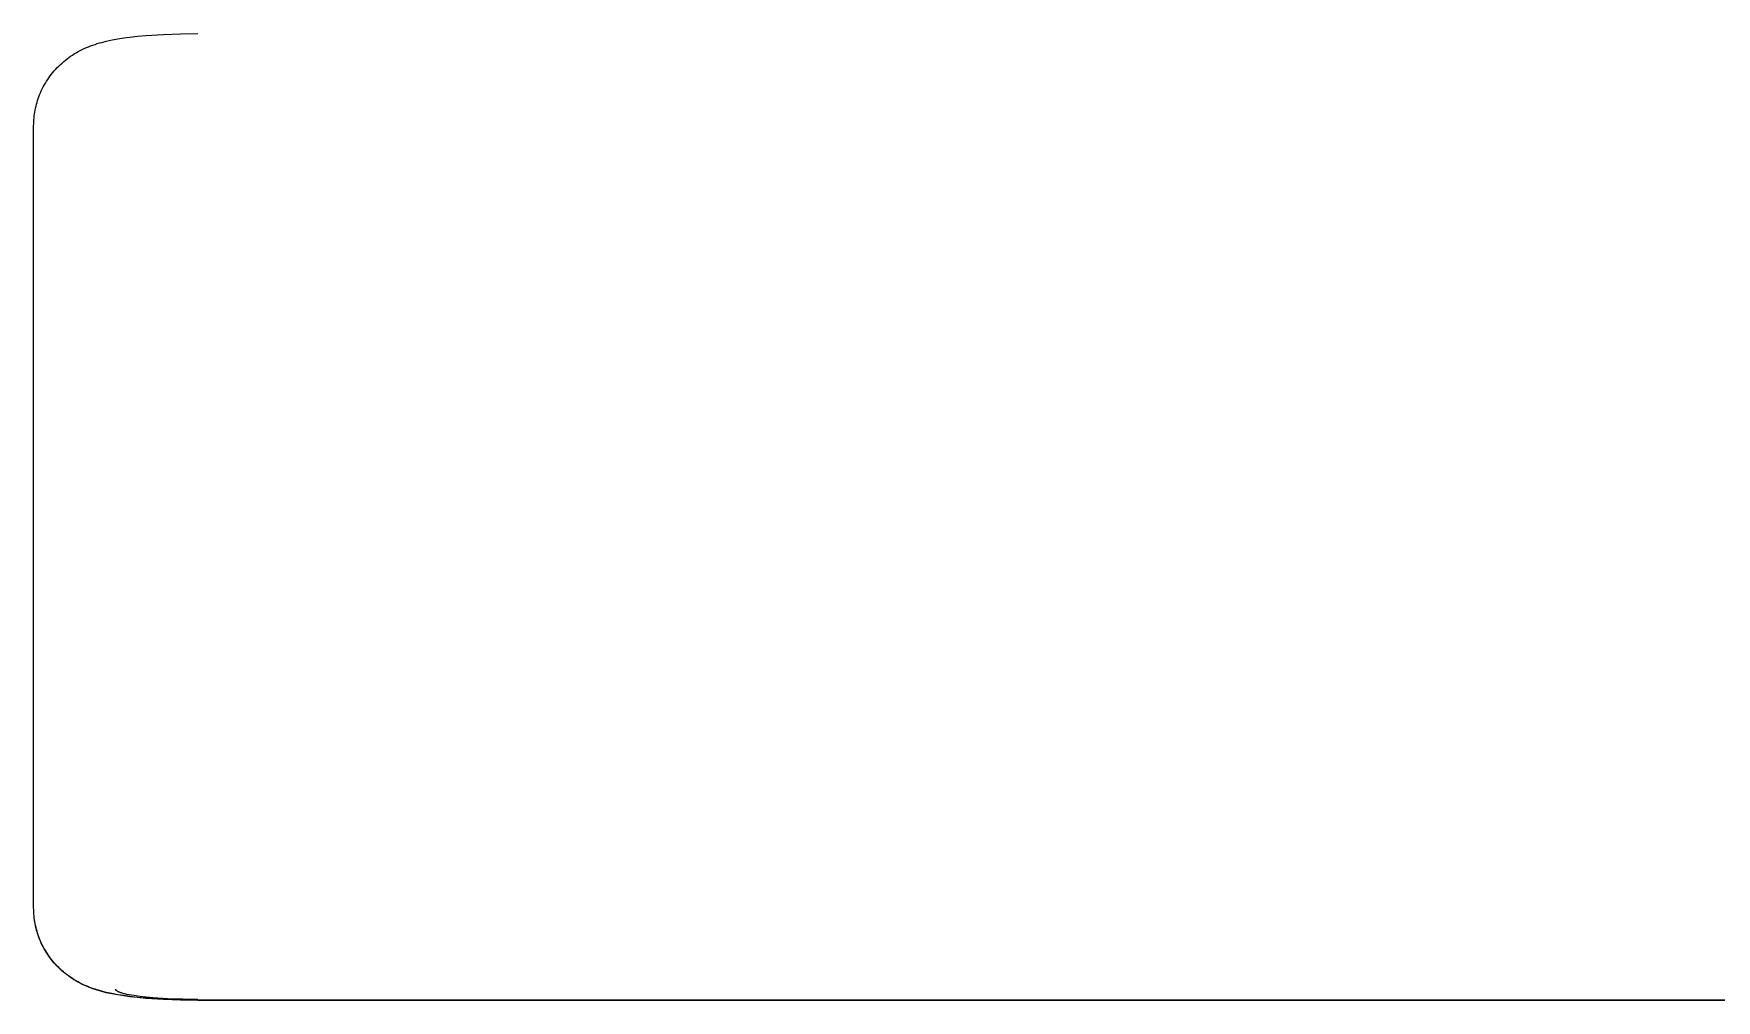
# Model space of a CAD drawing. Header units: inches. Extents: x -10 to 169, y -3 to 129.
# Drawn here: x -2.302 to 1.734, y 112.133 to 114.451 of the extents above; entities that cross this region are included whole.
import ezdxf

# ---------------------------------------------------------------- set-up
doc = ezdxf.new("R2010")
doc.units = ezdxf.units.IN
doc.layers.add('ZANO_R', color=7, linetype='Continuous', lineweight=0)

msp = doc.modelspace()

# ---------------------------------------------------------------- linework, layer by layer
at = {"layer": 'ZANO_R'}
for p, q in [((-2.05244, 114.44443), (-2.03261, 114.44624)), ((-2.03261, 114.44624), (-1.99023, 114.44897)), ((-1.99023, 114.44897), (-1.94975, 114.45043)), ((-1.94975, 114.45043), (-1.90812, 114.45092)), ((-2.20428, 114.40211), (-2.19963, 114.4049)), ((-2.19963, 114.4049), (-2.19491, 114.40757)), ((-2.19491, 114.40757), (-2.19012, 114.41012)), ((-2.19012, 114.41012), (-2.18527, 114.41256)), ((-2.18527, 114.41256), (-2.18037, 114.41489)), ((-2.18037, 114.41489), (-2.17542, 114.4171)), ((-2.17542, 114.4171), (-2.17042, 114.41919)), ((-2.17042, 114.41919), (-2.16519, 114.42125)), ((-2.16519, 114.42125), (-2.15992, 114.42318)), ((-2.15992, 114.42318), (-2.15461, 114.425)), ((-2.15461, 114.425), (-2.14926, 114.42672)), ((-2.14926, 114.42672), (-2.14388, 114.42833)), ((-2.14388, 114.42833), (-2.13846, 114.42985)), ((-2.13846, 114.42985), (-2.12757, 114.43261)), ((-2.12757, 114.43261), (-2.12064, 114.43418)), ((-2.12064, 114.43418), (-2.11368, 114.43563)), ((-2.11368, 114.43563), (-2.09969, 114.43819)), ((-2.09969, 114.43819), (-2.08563, 114.44038)), ((-2.08563, 114.44038), (-2.07154, 114.44227)), ((-2.07154, 114.44227), (-2.05244, 114.44443)), ((-2.25224, 114.36161), (-2.24876, 114.3655)), ((-2.24876, 114.3655), (-2.24519, 114.36929)), ((-2.24519, 114.36929), (-2.24154, 114.37298)), ((-2.24154, 114.37298), (-2.23771, 114.37665)), ((-2.23771, 114.37665), (-2.23379, 114.38022)), ((-2.23379, 114.38022), (-2.22978, 114.38368)), ((-2.22978, 114.38368), (-2.22569, 114.38705)), ((-2.22569, 114.38705), (-2.22159, 114.39024)), ((-2.22159, 114.39024), (-2.21742, 114.39334)), ((-2.21742, 114.39334), (-2.21318, 114.39633)), ((-2.21318, 114.39633), (-2.20886, 114.39921)), ((-2.20886, 114.39921), (-2.20428, 114.40211)), ((-2.2788, 114.3228), (-2.27631, 114.3274)), ((-2.27631, 114.3274), (-2.27369, 114.33194)), ((-2.27369, 114.33194), (-2.27096, 114.33641)), ((-2.27096, 114.33641), (-2.26811, 114.34081)), ((-2.26811, 114.34081), (-2.26515, 114.34514)), ((-2.26515, 114.34514), (-2.26208, 114.34939)), ((-2.26208, 114.34939), (-2.2589, 114.35355)), ((-2.2589, 114.35355), (-2.25562, 114.35763)), ((-2.25562, 114.35763), (-2.25224, 114.36161)), ((-2.29501, 114.28138), (-2.29373, 114.28596)), ((-2.29373, 114.28596), (-2.29234, 114.29051)), ((-2.29234, 114.29051), (-2.29084, 114.29501)), ((-2.29084, 114.29501), (-2.28924, 114.29947)), ((-2.28924, 114.29947), (-2.28754, 114.30389)), ((-2.28754, 114.30389), (-2.28554, 114.30868)), ((-2.28554, 114.30868), (-2.28342, 114.31344)), ((-2.28342, 114.31344), (-2.28117, 114.31815)), ((-2.28117, 114.31815), (-2.2788, 114.3228)), ((-2.3016, 114.23912), (-2.30131, 114.24386)), ((-2.30131, 114.24386), (-2.30092, 114.2486)), ((-2.30092, 114.2486), (-2.30041, 114.25333)), ((-2.30041, 114.25333), (-2.29979, 114.25805)), ((-2.29979, 114.25805), (-2.29906, 114.26276)), ((-2.29906, 114.26276), (-2.29821, 114.26745)), ((-2.29821, 114.26745), (-2.29726, 114.27212)), ((-2.29726, 114.27212), (-2.29619, 114.27677)), ((-2.29619, 114.27677), (-2.29501, 114.28138)), ((-2.30182, 114.22966), (-2.30176, 114.23439)), ((-2.30182, 113.13581), (-2.30182, 114.22966)), ((-2.30176, 114.23439), (-2.3016, 114.23912)), ((-2.30182, 112.35467), (-2.30182, 113.13581)), ((-2.30176, 112.34994), (-2.30182, 112.35467)), ((-2.3016, 112.3452), (-2.30176, 112.34994)), ((-2.30131, 112.34047), (-2.3016, 112.3452)), ((-2.30092, 112.33573), (-2.30131, 112.34047)), ((-2.30041, 112.331), (-2.30092, 112.33573)), ((-2.29979, 112.32628), (-2.30041, 112.331)), ((-2.29953, 112.32376), (-2.30041, 112.33021)), ((-2.29906, 112.32157), (-2.29979, 112.32628)), ((-2.29843, 112.31732), (-2.29953, 112.32376)), ((-2.29821, 112.31688), (-2.29906, 112.32157)), ((-2.29713, 112.31091), (-2.29843, 112.31732)), ((-2.29726, 112.31221), (-2.29821, 112.31688)), ((-2.29619, 112.30756), (-2.29726, 112.31221)), ((-2.29562, 112.30455), (-2.29713, 112.31091)), ((-2.29501, 112.30295), (-2.29619, 112.30756)), ((-2.2939, 112.29824), (-2.29562, 112.30455)), ((-2.29373, 112.29836), (-2.29501, 112.30295)), ((-2.29198, 112.29199), (-2.2939, 112.29824)), ((-2.29234, 112.29382), (-2.29373, 112.29836)), ((-2.29084, 112.28931), (-2.29234, 112.29382)), ((-2.28985, 112.28582), (-2.29198, 112.29199)), ((-2.28924, 112.28485), (-2.29084, 112.28931)), ((-2.28754, 112.27973), (-2.28985, 112.28582)), ((-2.28754, 112.28044), (-2.28924, 112.28485)), ((-2.28554, 112.27565), (-2.28754, 112.28044)), ((-2.28554, 112.27493), (-2.28754, 112.27973)), ((-2.28342, 112.27089), (-2.28554, 112.27565)), ((-2.28342, 112.27018), (-2.28554, 112.27493)), ((-2.28117, 112.26618), (-2.28342, 112.27089)), ((-2.28117, 112.26547), (-2.28342, 112.27018)), ((-2.2788, 112.26153), (-2.28117, 112.26618)), ((-2.2788, 112.26081), (-2.28117, 112.26547)), ((-2.27631, 112.25693), (-2.2788, 112.26153)), ((-2.27631, 112.25621), (-2.2788, 112.26081)), ((-2.27369, 112.25239), (-2.27631, 112.25693)), ((-2.27369, 112.25167), (-2.27631, 112.25621)), ((-2.27096, 112.24792), (-2.27369, 112.25239)), ((-2.27096, 112.2472), (-2.27369, 112.25167)), ((-2.26811, 112.24351), (-2.27096, 112.24792)), ((-2.26811, 112.2428), (-2.27096, 112.2472)), ((-2.26515, 112.23919), (-2.26811, 112.24351)), ((-2.26515, 112.23847), (-2.26811, 112.2428)), ((-2.26208, 112.23494), (-2.26515, 112.23919)), ((-2.26208, 112.23423), (-2.26515, 112.23847)), ((-2.2589, 112.23078), (-2.26208, 112.23494)), ((-2.2589, 112.23006), (-2.26208, 112.23423)), ((-2.25562, 112.2267), (-2.2589, 112.23078)), ((-2.25562, 112.22599), (-2.2589, 112.23006)), ((-2.25224, 112.22272), (-2.25562, 112.2267)), ((-2.25224, 112.222), (-2.25562, 112.22599)), ((-2.24876, 112.21883), (-2.25224, 112.22272)), ((-2.24876, 112.21811), (-2.25224, 112.222)), ((-2.24519, 112.21504), (-2.24876, 112.21883)), ((-2.24519, 112.21432), (-2.24876, 112.21811)), ((-2.24154, 112.21135), (-2.24519, 112.21504)), ((-2.24154, 112.21063), (-2.24519, 112.21432)), ((-2.23775, 112.20772), (-2.24154, 112.21135)), ((-2.23775, 112.207), (-2.24154, 112.21063)), ((-2.23387, 112.20418), (-2.23775, 112.20772)), ((-2.23387, 112.20347), (-2.23775, 112.207)), ((-2.22991, 112.20075), (-2.23387, 112.20418)), ((-2.22991, 112.20004), (-2.23387, 112.20347)), ((-2.22585, 112.19742), (-2.22991, 112.20075)), ((-2.22585, 112.1967), (-2.22991, 112.20004)), ((-2.22172, 112.19418), (-2.22585, 112.19742)), ((-2.22172, 112.19347), (-2.22585, 112.1967)), ((-2.21751, 112.19105), (-2.22172, 112.19418)), ((-2.21751, 112.19034), (-2.22172, 112.19347)), ((-2.21322, 112.18803), (-2.21751, 112.19105)), ((-2.21322, 112.18732), (-2.21751, 112.19034)), ((-2.20886, 112.18511), (-2.21322, 112.18803)), ((-2.20886, 112.1844), (-2.21322, 112.18732)), ((-2.20428, 112.18221), (-2.20886, 112.18511)), ((-2.20428, 112.1815), (-2.20886, 112.1844)), ((-2.19963, 112.17943), (-2.20428, 112.18221)), ((-2.19963, 112.17871), (-2.20428, 112.1815)), ((-2.1949, 112.17676), (-2.19963, 112.17943)), ((-2.1949, 112.17605), (-2.19963, 112.17871)), ((-2.19012, 112.17421), (-2.1949, 112.17676)), ((-2.19012, 112.17349), (-2.1949, 112.17605)), ((-2.18527, 112.17177), (-2.19012, 112.17421)), ((-2.18527, 112.17105), (-2.19012, 112.17349)), ((-2.18037, 112.16944), (-2.18527, 112.17177)), ((-2.18037, 112.16873), (-2.18527, 112.17105)), ((-2.17542, 112.16723), (-2.18037, 112.16944)), ((-2.17542, 112.16652), (-2.18037, 112.16873)), ((-2.17042, 112.16514), (-2.17542, 112.16723)), ((-2.17042, 112.16442), (-2.17542, 112.16652)), ((-2.16519, 112.16308), (-2.17042, 112.16514)), ((-2.16519, 112.16237), (-2.17042, 112.16442)), ((-2.15992, 112.16115), (-2.16519, 112.16308)), ((-2.15992, 112.16043), (-2.16519, 112.16237)), ((-2.15461, 112.15932), (-2.15992, 112.16115)), ((-2.15461, 112.15861), (-2.15992, 112.16043)), ((-2.14926, 112.15761), (-2.15461, 112.15932)), ((-2.14926, 112.15689), (-2.15461, 112.15861)), ((-2.14388, 112.15599), (-2.14926, 112.15761)), ((-2.14388, 112.15528), (-2.14926, 112.15689)), ((-2.13847, 112.15448), (-2.14388, 112.15599)), ((-2.13847, 112.15376), (-2.14388, 112.15528)), ((-2.12757, 112.15172), (-2.13847, 112.15448)), ((-2.12757, 112.15101), (-2.13847, 112.15376)), ((-2.11398, 112.14877), (-2.12757, 112.15172)), ((-2.11398, 112.14805), (-2.12757, 112.15101)), ((-2.1003, 112.14624), (-2.11398, 112.14877)), ((-2.1003, 112.14553), (-2.11398, 112.14805)), ((-2.10497, 112.1592), (-2.10497, 112.15934)), ((-2.10496, 112.15907), (-2.10497, 112.1592)), ((-2.10494, 112.15893), (-2.10496, 112.15907)), ((-2.10492, 112.1588), (-2.10494, 112.15893)), ((-2.10489, 112.15866), (-2.10492, 112.1588)), ((-2.10486, 112.15852), (-2.10489, 112.15866)), ((-2.10482, 112.15839), (-2.10486, 112.15852)), ((-2.10477, 112.15825), (-2.10482, 112.15839)), ((-2.10472, 112.15811), (-2.10477, 112.15825)), ((-2.10466, 112.15798), (-2.10472, 112.15811)), ((-2.1046, 112.15784), (-2.10466, 112.15798)), ((-2.10453, 112.1577), (-2.1046, 112.15784)), ((-2.10445, 112.15756), (-2.10453, 112.1577)), ((-2.10436, 112.15742), (-2.10445, 112.15756)), ((-2.10427, 112.15728), (-2.10436, 112.15742)), ((-2.10417, 112.15715), (-2.10427, 112.15728)), ((-2.10407, 112.15701), (-2.10417, 112.15715)), ((-2.10396, 112.15687), (-2.10407, 112.15701)), ((-2.10384, 112.15673), (-2.10396, 112.15687)), ((-2.10372, 112.15659), (-2.10384, 112.15673)), ((-2.10358, 112.15645), (-2.10372, 112.15659)), ((-2.10345, 112.15631), (-2.10358, 112.15645)), ((-2.1033, 112.15617), (-2.10345, 112.15631)), ((-2.10315, 112.15603), (-2.1033, 112.15617)), ((-2.10299, 112.15589), (-2.10315, 112.15603)), ((-2.10282, 112.15574), (-2.10299, 112.15589)), ((-2.10265, 112.1556), (-2.10282, 112.15574)), ((-2.10247, 112.15546), (-2.10265, 112.1556)), ((-2.10209, 112.15518), (-2.10247, 112.15546)), ((-2.10168, 112.1549), (-2.10209, 112.15518)), ((-2.10125, 112.15461), (-2.10168, 112.1549)), ((-2.10078, 112.15433), (-2.10125, 112.15461)), ((-2.10029, 112.15405), (-2.10078, 112.15433)), ((-2.08594, 112.14398), (-2.1003, 112.14624)), ((-2.08594, 112.14327), (-2.1003, 112.14553)), ((-2.09976, 112.15376), (-2.10029, 112.15405)), ((-2.09921, 112.15348), (-2.09976, 112.15376)), ((-2.09863, 112.15319), (-2.09921, 112.15348)), ((-2.09801, 112.15291), (-2.09863, 112.15319)), ((-2.09737, 112.15262), (-2.09801, 112.15291)), ((-2.096, 112.15205), (-2.09737, 112.15262)), ((-2.0945, 112.15148), (-2.096, 112.15205)), ((-2.09289, 112.15092), (-2.0945, 112.15148)), ((-2.09115, 112.15035), (-2.09289, 112.15092)), ((-2.08929, 112.14979), (-2.09115, 112.15035)), ((-2.08731, 112.14923), (-2.08929, 112.14979)), ((-2.08298, 112.14813), (-2.08731, 112.14923)), ((-2.07817, 112.14704), (-2.08298, 112.14813)), ((-2.07288, 112.14598), (-2.07817, 112.14704)), ((-2.06714, 112.14495), (-2.07288, 112.14598)), ((-2.06094, 112.14395), (-2.06714, 112.14495)), ((-2.07154, 112.14205), (-2.08594, 112.14398)), ((-2.07154, 112.14134), (-2.08594, 112.14327)), ((-2.05244, 112.1399), (-2.07154, 112.14205)), ((-2.05244, 112.13919), (-2.07154, 112.14134)), ((-2.04731, 112.14208), (-2.06094, 112.14395)), ((-2.03261, 112.13809), (-2.05244, 112.1399)), ((-2.03261, 112.13737), (-2.05244, 112.13919)), ((-2.03219, 112.14039), (-2.04731, 112.14208)), ((-1.99023, 112.13536), (-2.03261, 112.13809)), ((-1.99023, 112.13465), (-2.03261, 112.13737)), ((-2.01584, 112.13891), (-2.03219, 112.14039)), ((-1.98058, 112.13664), (-2.01584, 112.13891)), ((-1.94975, 112.1339), (-1.99023, 112.13536)), ((-1.94975, 112.13318), (-1.99023, 112.13465)), ((-1.94394, 112.13534), (-1.98058, 112.13664)), ((-1.90812, 112.13341), (-1.94975, 112.1339)), ((-1.90812, 112.13269), (-1.94975, 112.13318)), ((-1.90812, 112.13493), (-1.94394, 112.13534)), ((3.60369, 112.13341), (-1.90812, 112.13341)), ((3.60369, 112.13269), (-1.90812, 112.13269))]:
    msp.add_line(p, q, dxfattribs=at)

doc.saveas('drawing.dxf')
